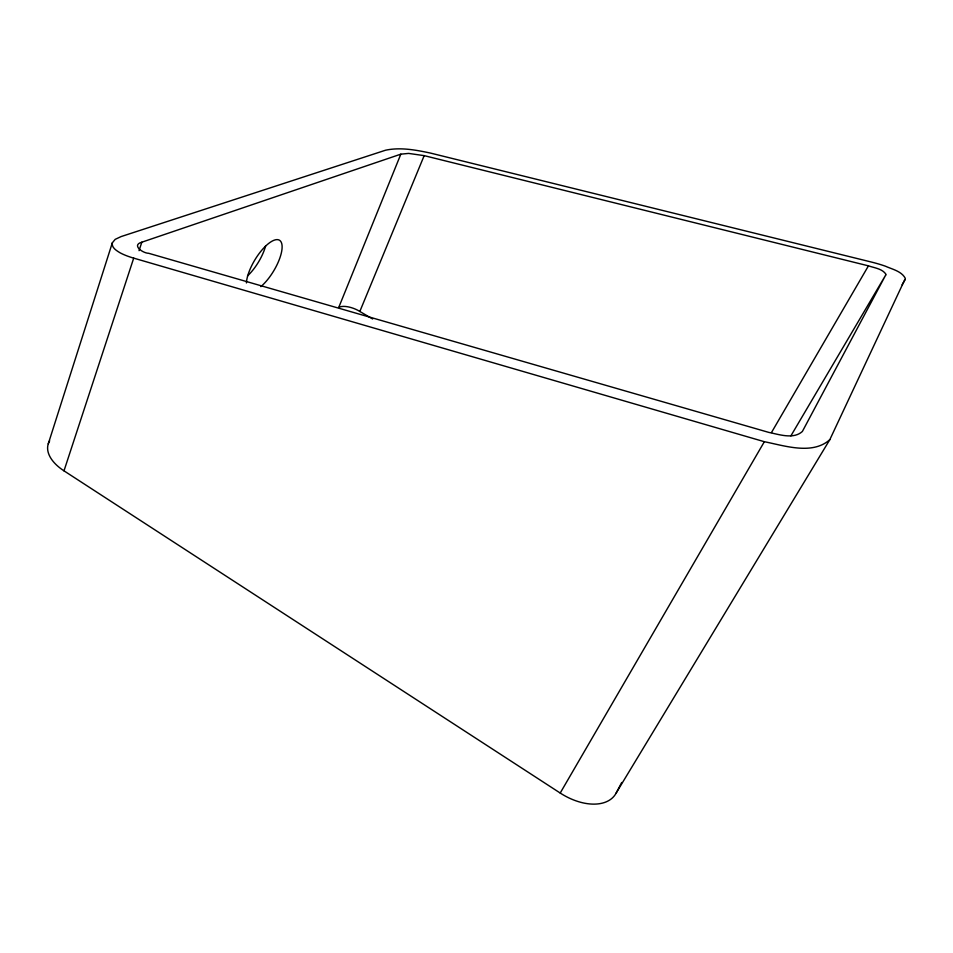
<?xml version="1.0" encoding="UTF-8"?>
<svg xmlns="http://www.w3.org/2000/svg" width="953" height="953" viewBox="0 0 953 953"><rect width="100%" height="100%" fill="white"/><g stroke="black" fill="none" stroke-linecap="round" stroke-linejoin="round"><path stroke-width="1.43" d="M112.335 242.801C111.358 247.589 116.457 250.603 119.923 252.712A51.391 15.248 5.1 0 0 133.706 258.132L764.354 441.704C784.784 445.754 812.432 455.236 829.813 439.678L905.35 278.443C901.657 271.2 892.306 269.318 885.42 266.197A40.765 9.733 12.9 0 0 871.411 262.051L430.506 153.088C415.865 149.978 400.415 147.036 385.548 150.217L121.186 236.547L115.206 239.346L112.335 242.801L48.281 443.812M885.754 274.952L885.921 274.226C882.252 268.686 874.33 267.888 868.445 265.851L424.18 155.637L408.634 153.409L400.832 154.16L141.83 242.193C131.157 245.112 142.974 253.284 148.644 253.284L768.833 432.412C779.28 434.508 793.468 439.547 802.366 431.483L885.754 274.952L790.895 435.866M829.813 439.678L616.174 793.015A47.972 29.4 34.1 0 1 560.209 793.039L63.994 470.842L133.706 258.132M139.043 250.675L141.83 242.193M400.832 154.16L338.756 307.414L340.114 306.866A16.022 6.826 22.2 0 1 357.649 310.19L372.659 318.981M359.853 311.405L424.18 155.637M616.174 793.015L621.713 782.484M560.209 793.039L764.354 441.704M771.489 432.519L868.445 265.851M902.11 284.744L905.159 279.634M63.994 470.842A44.958 24.671 15.2 0 1 49.651 440.834M265.673 245.779A29.388 11.245 -58.8 0 1 247.506 275.941M246.41 282.946A29.472 10.912 -58.9 0 1 266.078 245.671A29.472 10.912 -58.9 0 1 281.933 249.71A29.472 10.912 -58.9 0 1 260.86 286.627"/></g></svg>
